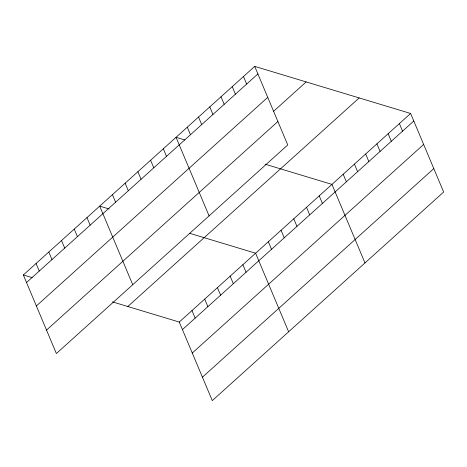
<?xml version="1.0" encoding="UTF-8"?>
<svg xmlns="http://www.w3.org/2000/svg" width="467" height="467" viewBox="0 0 467 467"><rect width="100%" height="100%" fill="white"/><g stroke="black" fill="none" stroke-linecap="round" stroke-linejoin="round"><path stroke-width="0.7" d="M254.719 66.384L287.748 144.951L56.379 353.537L23.35 274.97L254.719 66.384L410.621 113.463L443.65 192.03L212.281 400.616L179.252 322.049L112.459 301.88M26.526 282.523L257.895 73.938M36.373 305.955L267.749 97.37M273.522 111.35L306.171 81.923M46.525 330.099L277.894 121.519M127.806 306.51L359.176 97.93M179.252 322.049L410.621 113.463M182.428 329.603L413.797 121.017M192.281 353.034L423.651 144.449M202.427 377.178L433.796 168.599M184.856 139.96L176.053 137.304L209.082 215.871M265.163 164.215L331.955 184.383L364.984 262.95M109.179 209L99.705 206.134L132.727 284.701M189.509 233.255L255.607 253.213L288.629 331.78M23.35 274.97L32.153 277.626M399.384 123.597L402.56 131.145M388.147 133.725L391.323 141.279M376.91 143.859L380.085 151.413M365.673 153.987L368.848 161.541M354.435 164.121L357.611 171.675M343.198 174.249L346.368 181.803M319.23 195.854L322.405 203.408M306.51 207.325L309.679 214.878M243.482 76.518L246.658 84.066M293.784 218.801L296.954 226.349M232.245 86.646L235.421 94.2M281.058 230.272L284.234 237.826M221.008 96.78L224.183 104.328M268.332 241.743L271.508 249.296M209.771 106.908L212.94 114.462M198.528 117.042L201.703 124.596M187.29 127.17L190.466 134.724M242.881 264.69L246.056 272.238M230.155 276.16L233.331 283.714M163.327 148.775L166.503 156.328M217.429 287.631L220.605 295.185M150.602 160.245L153.777 167.799M204.704 299.102L207.879 306.656M137.876 171.722L141.052 179.27M191.978 310.578L195.153 318.126M125.15 183.192L128.326 190.746M112.43 194.663L115.6 202.217M86.979 217.61L90.154 225.158M74.253 229.081L77.429 236.635M61.527 240.552L64.703 248.105M48.801 252.022L51.977 259.576M36.076 263.499L39.251 271.047"/></g></svg>
